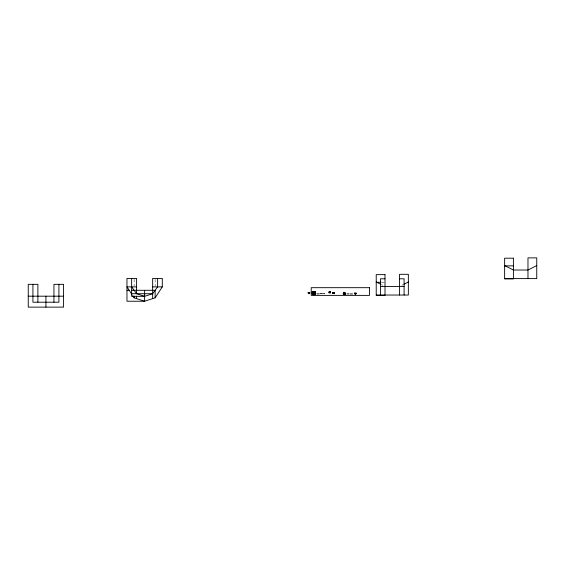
<?xml version="1.0" encoding="UTF-8"?>
<svg xmlns="http://www.w3.org/2000/svg" width="565" height="565" viewBox="0 0 565 565"><rect width="100%" height="100%" fill="white"/><g stroke="black" fill="none" stroke-linecap="round" stroke-linejoin="round"><path stroke-width="0.42" stroke-dasharray="2.83 2.12" d="M401.772 285.339L403.233 284.598M381.742 282.309L384.186 282.309M381.297 284.576L382.78 285.325M155.135 279.28L155.135 286.038M134.117 279.28L134.117 286.038"/><path stroke-width="0.85" d="M343.979 294.104L343.894 294.061M345.42 293.609L344.53 294.485L343.23 293.92L345.399 293.92L344.53 294.485L344.53 292.402M345.392 293.609L344.53 294.429L343.209 293.609L343.626 294.252L344.099 294.485L344.099 292.402M344.53 292.924L344.099 294.372L343.414 293.609M315.581 291.724L315.016 293.97L312.77 291.724L312.205 293.97L313.307 294.718L314.479 294.718L315.581 293.97L315.581 291.724L312.205 291.724L312.205 293.97L315.588 293.97L315.016 291.724L312.77 293.97L312.205 291.724M157.621 278.439L157.621 286.879L152.656 293.708L144.626 296.321L136.596 293.708L136.596 278.439L126.963 278.439L126.963 301.237L144.626 301.237L155.135 297.819L162.296 286.879L162.296 278.439L152.656 278.439L152.656 298.624M308.547 293.588L308.547 292.578L308.066 292.578L308.949 293.722L309.832 292.578L309.352 292.578L309.352 293.588M333.809 293.313L334.134 292.811L332.531 292.811L333.336 293.468L333.809 293.313L333.809 292.43M355.067 294.012L355.067 293.094L354.629 293.094L355.434 294.132L356.233 293.094L355.795 293.094L355.795 294.012M308.299 292.578L308.949 293.475L309.599 292.578M332.743 292.811L333.336 293.242L333.922 292.811M354.841 293.094L355.067 293.786L356.021 293.475M343.626 292.402L345.003 293.92L343.626 293.92L345.003 292.402L343.626 292.402L343.626 294.259M344.099 294.372L345.215 293.609L344.53 294.323M345.003 293.92L343.626 293.92M403.968 284.223L408.354 281.991M536.75 265.55L527.978 270.021L513.401 270.021L504.63 265.55M314.352 293.567L313.398 293.567M504.63 265.868L513.401 265.868M504.63 278.602L536.75 278.602L536.75 257.873L527.978 257.873L527.978 278.602M384.991 278.785L380.478 278.785L380.478 295.036M399.589 278.785L404.102 278.785L404.102 295.036M376.226 282.309L380.93 282.309M380.478 286.462L404.102 286.462M136.596 286.879L126.963 286.879L131.878 294.4M152.656 286.879L162.296 286.879M126.963 290.297L129.194 290.297M131.638 290.297L155.135 290.297L155.135 297.819M329.437 291.978L329.211 292.79M330.165 291.978L330.391 292.79M329 292.133L330.603 292.133M329.211 292.359L330.391 292.359M308.066 293.002L308.547 293.002M309.352 293.002L309.832 293.002M332.856 292.967L333.809 292.967M332.969 293.122L333.696 293.122M308.426 293.171L309.472 293.171M308.547 293.341L309.352 293.341M323.463 293.482L324.635 293.482M354.629 293.475L355.067 293.475M355.795 293.475L356.233 293.475M320.207 293.518L322.453 293.518M131.638 293.708L152.656 293.708M354.954 293.63L355.908 293.63M355.067 293.786L355.795 293.786M316.951 293.849L319.197 293.849M343.23 293.92L345.399 293.92M346.974 293.856L349.043 293.856M350.222 293.934L352.532 293.934M312.77 294.436L315.016 294.436M376.226 295.036L408.354 295.036L408.354 274.315L399.575 274.315L399.589 295.036M28.25 296.187L63.584 296.187M144.626 296.321L131.638 296.321L131.638 278.439M132.683 295.629L134.117 297.819L144.626 301.237L144.626 290.297M376.226 281.991L380.556 284.195M344.099 294.323L343.492 293.609M131.638 286.879L136.596 293.708M344.53 294.372L344.099 292.924M356.021 293.094L355.908 293.977M355.434 293.63L355.434 294.132M354.954 293.094L354.954 293.977M345.003 292.402L345.003 294.259M344.318 292.402L344.318 294.485M333.922 292.43L333.922 293.242L332.743 293.242L332.743 292.43M333.696 293.348L333.696 292.43L334.134 292.43L334.134 293.468L332.531 293.468L332.531 292.43L332.969 292.43L332.969 293.348M333.336 292.811L333.336 293.468M332.856 292.43L332.856 293.313M330.165 292.79L330.165 291.752L330.603 291.752L330.603 292.79L329 292.804L329 291.766L329.437 291.766L329.437 292.804M315.016 291.724L315.016 293.97M312.77 291.724L312.77 293.97M309.472 292.578L309.472 293.553M308.949 293.171L308.949 293.722M308.426 292.578L308.426 293.553M136.596 296.166L136.596 298.624M134.117 296.145L134.117 297.819M58.908 284.329L58.908 302.211L32.925 302.211L32.925 284.329M53.943 302.211L53.943 284.329L63.584 284.329L63.584 307.127L28.25 307.127L28.25 284.329L37.89 284.329L37.89 302.211M45.92 296.187L45.92 307.127M513.401 258.191L504.63 258.191L504.63 278.912L513.401 278.912L513.401 258.191M385.005 274.632L376.226 274.632L376.226 295.354L385.005 295.354L385.005 274.632M369.461 287.684L311.216 287.684L311.216 295.382L369.461 295.382L369.461 287.684"/></g></svg>
